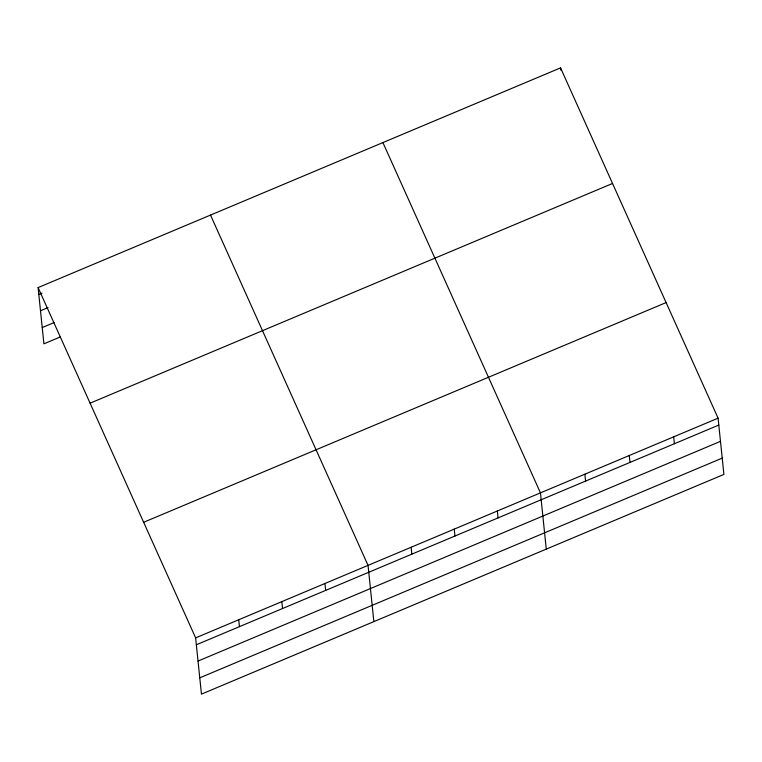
<?xml version="1.0" encoding="UTF-8"?>
<svg xmlns="http://www.w3.org/2000/svg" width="762" height="762" viewBox="0 0 762 762"><rect width="100%" height="100%" fill="white"/><g stroke="black" fill="none" stroke-linecap="round" stroke-linejoin="round"><path stroke-width="1.14" d="M38.1 287.588L560.546 67.875L718.09 418.167L723.9 474.412L201.454 694.125L195.634 637.88L38.1 287.588L43.91 343.833L60.074 337.042M38.814 294.494L42.043 293.132M40.5 310.772L48.035 307.6M42.234 327.555L54.083 322.564M90.087 403.184L612.534 183.471M143.647 522.284L666.102 302.571M195.634 637.88L718.09 418.167M196.348 644.776L718.804 425.063M198.034 661.064L720.481 441.35M199.768 677.837L722.214 458.124M382.915 142.58L540.458 492.862L546.268 549.116M210.512 215.084L368.046 565.375L373.856 621.621M673.675 436.836L674.389 443.741M629.269 455.514L629.983 462.41M560.546 67.875L560.784 70.171M584.864 474.193L585.578 481.089M497.348 510.997L498.062 517.893M454.247 529.123L454.962 536.019M411.147 547.249L411.861 554.145M324.945 583.502L325.66 590.398M281.845 601.628L282.559 608.524M238.744 619.754L239.449 626.65"/></g></svg>
